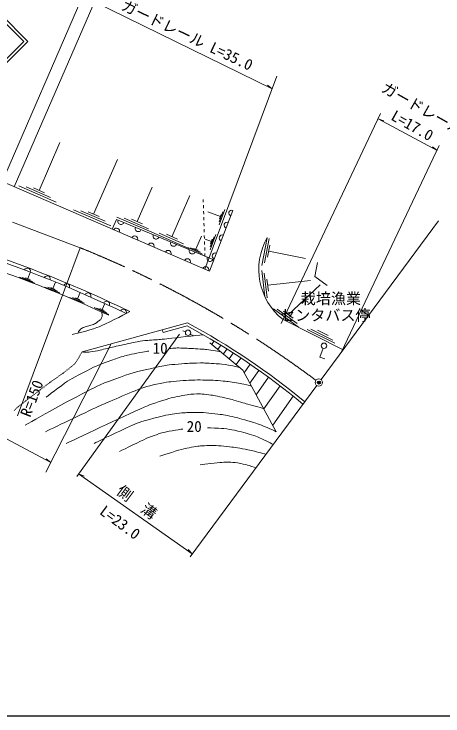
# Model space of a CAD drawing. Units: millimetres, scale not verified. Extents: x 40000 to 680000, y 20000 to 380000.
# Drawn here: x 292658 to 363804, y 205000 to 321285 of the extents above; entities that cross this region are included whole.
import ezdxf
from ezdxf.enums import TextEntityAlignment as Align

# ---------------------------------------------------------------- set-up
doc = ezdxf.new("R2010")
doc.units = ezdxf.units.MM
doc.header["$LTSCALE"] = 1000
doc.header["$PDMODE"] = 32
doc.header["$PDSIZE"] = 500
doc.linetypes.add('CHAIN', pattern=[18.5, 12, -1.5, 3.5, -1.5])
for name, color, linetype, lineweight in [('M-BGD', 7, 'Continuous', 13), ('M-BMK', 2, 'CHAIN', 13), ('M-STR-HTXT', 7, 'Continuous', 13), ('M-TTL-BAND', 7, 'Continuous', 25), ('M-WORK', 1, 'Continuous', 13)]:
    doc.layers.add(name, color=color, linetype=linetype, lineweight=lineweight)
doc.layers.add('M-OTRS', color=6, linetype='Continuous')
doc.styles.add('ＭＳ ゴシック', font='')
doc.styles.get('ＭＳ ゴシック').set_extended_font_data('MS Gothic')

msp = doc.modelspace()

# ---------------------------------------------------------------- linework, layer by layer
at = {"layer": 'M-BGD'}
msp.add_circle((343223, 260235), 600, dxfattribs=at)
at = {"layer": 'M-BMK'}
msp.add_line((303631, 282566), (253042, 301535), dxfattribs=at)
msp.add_arc((238607, 121013), 174148, 53.275, 68.07548, dxfattribs=at)
at = {"layer": 'M-OTRS'}
msp.add_point((343223, 260235), dxfattribs=at)
at = {"layer": 'M-STR-HTXT'}
for p, q in [((290576, 293215), (306361, 329557)), ((292699, 292638), (306805, 325115)), ((336258, 311005), (324288, 279011)), ((335471, 308903), (334683, 309490)), ((353468, 304793), (336980, 270040)), ((363186, 299481), (346970, 265301)), ((362814, 298696), (362046, 299311)), ((303053, 244658), (320100, 268270)), ((297938, 245384), (308761, 266633)), ((298748, 246973), (297980, 247588)), ((322230, 231853), (321544, 232557))]:
    msp.add_line(p, q, dxfattribs=at)
for points in [[(335471, 308903), (306029, 323329), (306977, 323069)], [(362814, 298696), (353049, 303910), (353988, 303618)], [(298748, 246973), (275826, 259214), (276764, 258922)], [(322230, 231853), (303376, 245106), (304273, 244701)]]:
    msp.add_lwpolyline(points, dxfattribs=at)
at = {"layer": 'M-TTL-BAND'}
msp.add_line((40000, 205000), (579000, 205000), dxfattribs=at)
at = {"layer": 'M-WORK'}
for p, q in [((296813, 292074), (300254, 299988)), ((305866, 288128), (309802, 297181)), ((299635, 290128), (293465, 292811)), ((298699, 290895), (294664, 292649)), ((297730, 291676), (295896, 292473)), ((313072, 286905), (315555, 292616)), ((318856, 284393), (321831, 291235)), ((324055, 290119), (324041, 290585)), ((324085, 289120), (324070, 289620)), ((308688, 286181), (302518, 288864)), ((307752, 286948), (303717, 288702)), ((306783, 287729), (304949, 288527)), ((324115, 288120), (324100, 288620)), ((326885, 287720), (324821, 288492)), ((327604, 288888), (326661, 286367)), ((327317, 288498), (326701, 286850)), ((315893, 284958), (309723, 287641)), ((314957, 285725), (310922, 287479)), ((313989, 286506), (312154, 287304)), ((324146, 287121), (324131, 287621)), ((327025, 288095), (326745, 287346)), ((324176, 286121), (324161, 286621)), ((343580, 260718), (363046, 287036)), ((321678, 282446), (315508, 285129)), ((320742, 283213), (316707, 284967)), ((324206, 285122), (324191, 285621)), ((319773, 283994), (317939, 284792)), ((322809, 282310), (323750, 284472)), ((324237, 284122), (324221, 284622)), ((325402, 283601), (324360, 283990)), ((326120, 284769), (325178, 282248)), ((325834, 284379), (325217, 282730)), ((325542, 283975), (325262, 283226)), ((333758, 279609), (334658, 284237)), ((334182, 280056), (334962, 284073)), ((323938, 281531), (321470, 282604)), ((324267, 283123), (324252, 283622)), ((324297, 282123), (324282, 282623)), ((334705, 281020), (335087, 282983)), ((293212, 254700), (303631, 282566)), ((323564, 281838), (321950, 282539)), ((323176, 282150), (322443, 282469)), ((324327, 281158), (324312, 281623)), ((334896, 282001), (341008, 280813)), ((294940, 277447), (295347, 278482)), ((334284, 274421), (333783, 278823)), ((334633, 274278), (334169, 278344)), ((296095, 276709), (293591, 277695)), ((295710, 277002), (294073, 277647)), ((295312, 277301), (294568, 277594)), ((299122, 275812), (299530, 276846)), ((334842, 275355), (334616, 277342)), ((334729, 276349), (341851, 277160)), ((300278, 275073), (297774, 276059)), ((299893, 275366), (298255, 276011)), ((299494, 275665), (298750, 275958)), ((338148, 271464), (343439, 276401)), ((303203, 274104), (303610, 275138)), ((304358, 273365), (301854, 274352)), ((303973, 273659), (302336, 274304)), ((303575, 273957), (302831, 274251)), ((307262, 272321), (307741, 273325)), ((308363, 271504), (305934, 272662)), ((308000, 271823), (306411, 272581)), ((307623, 272149), (306901, 272493)), ((339836, 269421), (335684, 272438)), ((339609, 269994), (336298, 272399)), ((351457, 271368), (350259, 272233)), ((338957, 270876), (337339, 272051)), ((321438, 270124), (303964, 265312)), ((347240, 265666), (337275, 270661)), ((317250, 268971), (317374, 268518)), ((321381, 269621), (317374, 268518)), ((320654, 268818), (321094, 268610)), ((345870, 266746), (341277, 269036)), ((345552, 267273), (341890, 269099)), ((344763, 268035), (342973, 268928)), ((321899, 268231), (322461, 267966)), ((325446, 266564), (325824, 267100)), ((326462, 265725), (326951, 266419)), ((303857, 265138), (303805, 265053)), ((303964, 265312), (303910, 265223)), ((327383, 264965), (327966, 265791)), ((343924, 265907), (343391, 264441)), ((303228, 264117), (303176, 264031)), ((303333, 264287), (303280, 264202)), ((303438, 264457), (303385, 264372)), ((303543, 264627), (303490, 264542)), ((303648, 264798), (303595, 264713)), ((303753, 264968), (303700, 264883)), ((328356, 264162), (329030, 265117)), ((329513, 263207), (330284, 264301)), ((343391, 264441), (344201, 264146)), ((302114, 262835), (302036, 262772)), ((302270, 262960), (302192, 262897)), ((302426, 263085), (302348, 263022)), ((302582, 263210), (302504, 263147)), ((302754, 263347), (302660, 263272)), ((302808, 263435), (302754, 263347)), ((302913, 263606), (302861, 263521)), ((303018, 263776), (302966, 263691)), ((303123, 263946), (303071, 263861)), ((330854, 261846), (331847, 263253)), ((300627, 261662), (300545, 261605)), ((300771, 261760), (300710, 261719)), ((300864, 261835), (300771, 261760)), ((301020, 261960), (300942, 261898)), ((301177, 262085), (301099, 262023)), ((301333, 262210), (301255, 262148)), ((301489, 262335), (301411, 262273)), ((301645, 262460), (301567, 262398)), ((301801, 262585), (301723, 262523)), ((301957, 262710), (301879, 262647)), ((331784, 260135), (333282, 262258)), ((298980, 260528), (298898, 260471)), ((299145, 260641), (299062, 260584)), ((299310, 260754), (299227, 260698)), ((299474, 260868), (299392, 260811)), ((299639, 260981), (299557, 260925)), ((299804, 261095), (299721, 261038)), ((299968, 261208), (299886, 261151)), ((300133, 261322), (300051, 261265)), ((300298, 261435), (300216, 261378)), ((300463, 261548), (300380, 261492)), ((332840, 258194), (334892, 261103)), ((297514, 259423), (297434, 259363)), ((297672, 259545), (297593, 259484)), ((297831, 259666), (297752, 259606)), ((297990, 259788), (297911, 259727)), ((298149, 259909), (298070, 259849)), ((298308, 260031), (298229, 259970)), ((298467, 260152), (298387, 260092)), ((298626, 260274), (298546, 260213)), ((298754, 260372), (298705, 260335)), ((298815, 260414), (298754, 260372)), ((321885, 231386), (342867, 259753)), ((334090, 255894), (336775, 259699)), ((295925, 258209), (295845, 258148)), ((296084, 258330), (296004, 258269)), ((296243, 258452), (296163, 258391)), ((296401, 258573), (296322, 258512)), ((296560, 258695), (296481, 258634)), ((296719, 258816), (296640, 258755)), ((296878, 258938), (296799, 258877)), ((297037, 259059), (296958, 258998)), ((297196, 259180), (297116, 259120)), ((297355, 259302), (297275, 259241)), ((294336, 256994), (294257, 256933)), ((294495, 257115), (294415, 257055)), ((294654, 257237), (294574, 257176)), ((294813, 257358), (294733, 257298)), ((294972, 257480), (294892, 257419)), ((295130, 257601), (295051, 257540)), ((295289, 257723), (295210, 257662)), ((295448, 257844), (295369, 257783)), ((295607, 257966), (295528, 257905)), ((295766, 258087), (295686, 258026)), ((335569, 253175), (338966, 257989)), ((293042, 255955), (292968, 255886)), ((293188, 256091), (293115, 256023)), ((293334, 256227), (293261, 256159)), ((293383, 256265), (293334, 256227)), ((293542, 256386), (293462, 256326)), ((293701, 256508), (293621, 256447)), ((293859, 256629), (293780, 256569)), ((294018, 256751), (293939, 256690)), ((294177, 256872), (294098, 256812)), ((292749, 255682), (292676, 255614)), ((292895, 255818), (292822, 255750))]:
    msp.add_line(p, q, dxfattribs=at)
for points in [[(285972, 316736), (290472, 321236), (294972, 316736), (290472, 312236)], [(286679, 316736), (290472, 320529), (294265, 316736), (290472, 312943)]]:
    msp.add_lwpolyline(points, close=True, dxfattribs=at)
for points in [[(272474, 298150), (290115, 293752), (325065, 278676), (328952, 288764)], [(325789, 280555), (309644, 287220), (308956, 285625)], [(344612, 276307), (342550, 277795), (343013, 280142)], [(336157, 252093), (330604, 262307), (325117, 266835)]]:
    msp.add_lwpolyline(points, dxfattribs=at)
for centre in [(321525, 268482), (344078, 266330)]:
    msp.add_circle(centre, 450, dxfattribs=at)
for centre, radius, start, end in [((328772, 288297), 500, 68.92727, 248.92727), ((310396, 286909), 500, 157.56722, 337.56722), ((328002, 286298), 500, 68.92727, 248.92727), ((309664, 285319), 500, 336.66578, 156.66578), ((313253, 285730), 500, 157.56722, 337.56722), ((312681, 284018), 500, 336.66578, 156.66578), ((316205, 284511), 500, 157.56722, 337.56722), ((327188, 284185), 500, 68.92727, 248.92727), ((343872, 278977), 10615, 150.28589, 231.5745), ((315394, 282847), 500, 336.66578, 156.66578), ((319127, 283305), 500, 157.56722, 337.56722), ((221703, 85899), 206236, 64.26335, 72.08072), ((221703, 85899), 206786, 64.15627, 71.98246), ((318214, 281631), 500, 336.66578, 156.66578), ((322215, 282030), 500, 157.56722, 337.56722), ((326038, 281202), 500, 68.92727, 248.92727), ((221610, 84279), 206236, 65.12168, 72.08039), ((321418, 280249), 500, 336.66578, 156.66578), ((325169, 280810), 500, 157.56722, 337.56722), ((294869, 278695), 500, 341.77078, 156.66578), ((324446, 278942), 500, 336.66578, 156.66578), ((298166, 277421), 500, 339.80653, 156.66578), ((301373, 276118), 500, 337.88294, 156.66578), ((304928, 274600), 500, 335.73509, 156.66578), ((308011, 273219), 500, 333.85832, 156.66578), ((310799, 271874), 500, 336.66578, 152.13853), ((265733, 166386), 117748, 50.35104, 61.7652), ((265733, 166386), 117278, 50.33836, 61.67336)]:
    msp.add_arc(centre, radius, start, end, dxfattribs=at)
for points, knots in [([(302307, 268193), (303221, 268360), (305907, 269136), (306769, 269482), (307806, 269899), (310741, 271359), (311844, 272003)], [0, 0, 0, 0, 1, 1, 1, 2, 2, 2, 2]), ([(307224, 271905), (307250, 271760), (307267, 271313), (307252, 271166), (307243, 271084), (307153, 270847), (307105, 270780), (307045, 270697), (306808, 270498), (306726, 270436), (306585, 270329), (306153, 270015), (305994, 269936), (305846, 269863), (305369, 269730), (305211, 269683), (305060, 269638), (304599, 269533), (304452, 269478), (304326, 269432), (303965, 269247), (303850, 269177), (303784, 269137), (303604, 268988), (303551, 268932), (303502, 268880), (303379, 268705), (303346, 268642), (303321, 268595), (303280, 268506), (303238, 268409)], [0, 0, 0, 0, 1, 1, 1, 2, 2, 2, 3, 3, 3, 4, 4, 4, 5, 5, 5, 6, 6, 6, 7, 7, 7, 8, 8, 8, 9, 9, 9, 10, 10, 10, 10]), ([(323999, 268167), (322861, 268042), (319447, 267662), (318309, 267533), (318035, 267502), (317215, 267393), (316940, 267368), (316478, 267326), (315088, 267245), (314626, 267203), (314365, 267179), (313585, 267084), (313328, 267037), (312796, 266942), (311211, 266608), (310683, 266494), (310248, 266400), (308945, 266102), (308511, 265999), (308113, 265904), (306930, 265579), (306528, 265503), (306160, 265433), (305044, 265267), (304669, 265267), (304517, 265267), (304256, 265285), (303964, 265312)], [0, 0, 0, 0, 1, 1, 1, 2, 2, 2, 3, 3, 3, 4, 4, 4, 5, 5, 5, 6, 6, 6, 7, 7, 7, 8, 8, 8, 9, 9, 9, 9]), ([(315021, 265449), (314863, 265428), (314725, 265409), (314613, 265392), (313984, 265300), (312114, 264932), (311496, 264783), (311059, 264678), (309772, 264270), (309348, 264122), (308727, 263906), (306870, 263241), (306274, 262965), (305380, 262552), (302746, 261206), (301911, 260684), (301088, 260171), (298744, 258442), (298010, 257809)], [0, 0, 0, 0, 1, 1, 1, 2, 2, 2, 3, 3, 3, 4, 4, 4, 5, 5, 5, 6, 6, 6, 6]), ([(326940, 265330), (326442, 265430), (324935, 265663), (324430, 265718), (323917, 265774), (322372, 265859), (321856, 265883), (321380, 265906), (319948, 265986), (319472, 265954), (319212, 265936), (318814, 265898), (318352, 265849)], [0, 0, 0, 0, 1, 1, 1, 2, 2, 2, 3, 3, 3, 4, 4, 4, 4]), ([(330161, 262673), (329853, 262775), (328912, 263019), (328594, 263079), (328229, 263148), (327122, 263283), (326752, 263316), (326215, 263363), (324600, 263468), (324061, 263481), (323598, 263492), (322209, 263463), (321747, 263434), (321004, 263387), (318774, 263227), (318040, 263103), (316908, 262911), (313535, 262185), (312435, 261856), (311209, 261490), (307584, 260195), (306433, 259635), (303995, 258451), (296851, 254561), (294533, 253157)], [0, 0, 0, 0, 1, 1, 1, 2, 2, 2, 3, 3, 3, 4, 4, 4, 5, 5, 5, 6, 6, 6, 7, 7, 7, 8, 8, 8, 8]), ([(332055, 259638), (331735, 259730), (330762, 259963), (330435, 260026), (329942, 260121), (328455, 260371), (327956, 260428), (327378, 260494), (325634, 260619), (325052, 260640), (324439, 260662), (322596, 260668), (321983, 260640), (321247, 260607), (319040, 260444), (318312, 260333), (317509, 260211), (315109, 259743), (314341, 259478), (312841, 258961), (308462, 257086), (307015, 256436), (305173, 255607), (299702, 252997), (297899, 252086)], [0, 0, 0, 0, 1, 1, 1, 2, 2, 2, 3, 3, 3, 4, 4, 4, 5, 5, 5, 6, 6, 6, 7, 7, 7, 8, 8, 8, 8]), ([(334090, 255894), (333511, 256065), (331769, 256571), (331188, 256736), (330667, 256884), (329103, 257331), (328577, 257463), (328025, 257602), (326362, 257995), (325800, 258091), (325315, 258174), (323846, 258336), (323354, 258356), (323010, 258369), (321977, 258305), (321636, 258256), (321049, 258173), (319299, 257849), (318727, 257695), (317928, 257478), (315553, 256735), (314794, 256405), (312059, 255217), (303950, 251440), (301281, 250112)], [0, 0, 0, 0, 1, 1, 1, 2, 2, 2, 3, 3, 3, 4, 4, 4, 5, 5, 5, 6, 6, 6, 7, 7, 7, 8, 8, 8, 8]), ([(336157, 252093), (335553, 252392), (333692, 253180), (333058, 253406), (332409, 253637), (330420, 254202), (329753, 254374), (329242, 254505), (327694, 254844), (327173, 254923), (326501, 255025), (324474, 255242), (323796, 255277), (323253, 255306), (321618, 255280), (321075, 255244), (320517, 255207), (318846, 255030), (318299, 254914), (317313, 254705), (314367, 253991), (313428, 253627), (311884, 253028), (307381, 250916), (305934, 250113)], [0, 0, 0, 0, 1, 1, 1, 2, 2, 2, 3, 3, 3, 4, 4, 4, 5, 5, 5, 6, 6, 6, 7, 7, 7, 8, 8, 8, 8]), ([(320638, 252529), (319942, 252453), (317873, 252072), (317196, 251896), (316657, 251756), (315085, 251176), (314575, 250951), (313676, 250556), (311026, 249266), (310160, 248803)], [0, 0, 0, 0, 1, 1, 1, 2, 2, 2, 3, 3, 3, 3]), ([(335633, 249973), (335177, 250237), (333757, 250935), (333270, 251136), (332786, 251334), (331293, 251818), (330790, 251962), (330399, 252074), (329207, 252337), (328807, 252410), (328460, 252474), (327412, 252620), (327060, 252647), (326598, 252681), (325209, 252726), (324746, 252717)], [0, 0, 0, 0, 1, 1, 1, 2, 2, 2, 3, 3, 3, 4, 4, 4, 5, 5, 5, 5]), ([(334422, 248337), (333957, 248483), (332543, 248862), (332067, 248966), (331473, 249097), (329677, 249431), (329074, 249514), (328439, 249602), (326526, 249800), (325886, 249821), (325381, 249838), (323863, 249759), (323360, 249703), (322845, 249646), (321312, 249383), (320810, 249254), (320001, 249047), (317605, 248310), (316820, 248027)], [0, 0, 0, 0, 1, 1, 1, 2, 2, 2, 3, 3, 3, 4, 4, 4, 5, 5, 5, 6, 6, 6, 6]), ([(332772, 246106), (332496, 246209), (331655, 246484), (331372, 246564), (331101, 246640), (330282, 246836), (330006, 246884), (329735, 246931), (328914, 247025), (328640, 247036), (328336, 247048), (327424, 247028), (327122, 247002), (326398, 246940), (324232, 246697), (323513, 246597)], [0, 0, 0, 0, 1, 1, 1, 2, 2, 2, 3, 3, 3, 4, 4, 4, 5, 5, 5, 5])]:
    msp.add_open_spline(points, degree=3, knots=knots, dxfattribs=at)

# ---------------------------------------------------------------- texts
at = {"layer": 'M-STR-HTXT', "style": 'ＭＳ ゴシック'}
for s, rotation, p in [('ガードレール L=35.0', 334.5, (320758, 316468)), ('ガードレール', 330.5, (359681, 304352)), ('L=17.0', 330.5, (358007, 301540)), ('側\u3000溝', 323.5, (312178, 239251)), ('L=23.0', 323.5, (309383, 235888))]:
    msp.add_text(s, height=1833, rotation=rotation, dxfattribs=at).set_placement(p, align=Align.BOTTOM_CENTER)
for s, p in [('栽培漁業', (345207, 272691)), ('センタバス停', (344289, 269923))]:
    msp.add_text(s, height=1833, dxfattribs=at).set_placement(p, align=Align.BOTTOM_CENTER)
at = {"layer": 'M-WORK', "style": 'ＭＳ ゴシック'}
for s, rotation, p in [('10', 359.998, (316896, 264459)), ('R=150', 68.998, (296970, 257082)), ('20', 359.998, (322542, 251502))]:
    msp.add_text(s, height=1833, rotation=rotation, dxfattribs=at).set_placement(p, align=Align.BOTTOM_CENTER)

doc.saveas('drawing.dxf')
